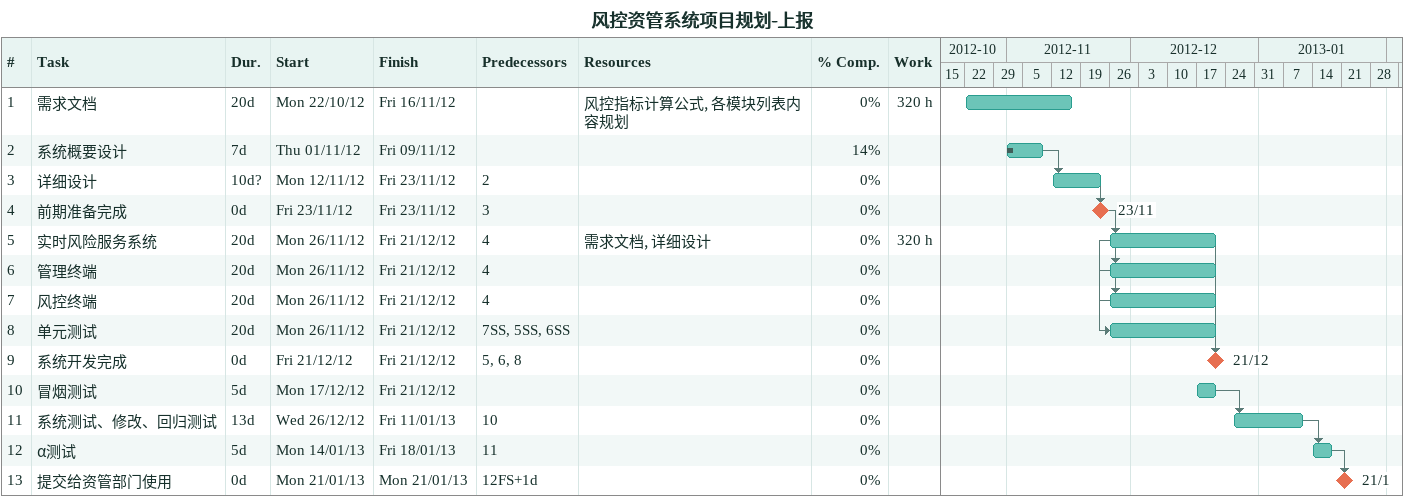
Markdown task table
风控资管系统项目规划-上报

| ID | Task | Duration | Start | Finish | Predecessors | Resources | % complete | Work (h) |
|---|---|---|---|---|---|---|---|---|
| 1 | 需求文档 | 20d | 2012-10-22 | 2012-11-16 |  | 风控指标计算公式, 各模块列表内容规划 | 0 | 320 |
| 2 | 系统概要设计 | 7d | 2012-11-01 | 2012-11-09 |  |  | 14 |  |
| 3 | 详细设计 | 10d? | 2012-11-12 | 2012-11-23 | 2 |  | 0 |  |
| 4 | 前期准备完成 | 0d | 2012-11-23 | 2012-11-23 | 3 |  | 0 |  |
| 5 | 实时风险服务系统 | 20d | 2012-11-26 | 2012-12-21 | 4 | 需求文档, 详细设计 | 0 | 320 |
| 6 | 管理终端 | 20d | 2012-11-26 | 2012-12-21 | 4 |  | 0 |  |
| 7 | 风控终端 | 20d | 2012-11-26 | 2012-12-21 | 4 |  | 0 |  |
| 8 | 单元测试 | 20d | 2012-11-26 | 2012-12-21 | 7SS, 5SS, 6SS |  | 0 |  |
| 9 | 系统开发完成 | 0d | 2012-12-21 | 2012-12-21 | 5, 6, 8 |  | 0 |  |
| 10 | 冒烟测试 | 5d | 2012-12-17 | 2012-12-21 |  |  | 0 |  |
| 11 | 系统测试、修改、回归测试 | 13d | 2012-12-26 | 2013-01-11 | 10 |  | 0 |  |
| 12 | α测试 | 5d | 2013-01-14 | 2013-01-18 | 11 |  | 0 |  |
| 13 | 提交给资管部门使用 | 0d | 2013-01-21 | 2013-01-21 | 12FS+1d |  | 0 |  |
